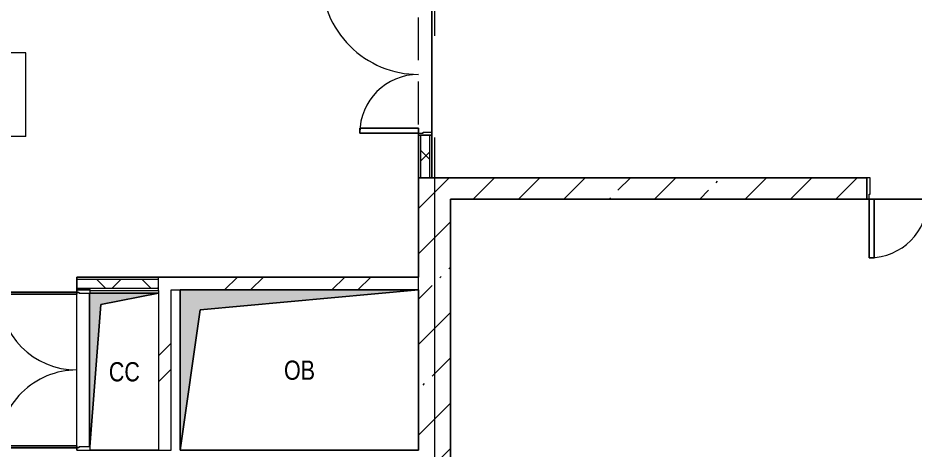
# Model space of a CAD drawing. Header units: millimetres. Extents: x 48966 to 155647, y -43515 to 26217.
# Drawn here: x 88032 to 96432, y -24183 to -20136 of the extents above; entities that cross this region are included whole.
import ezdxf

# ---------------------------------------------------------------- set-up
doc = ezdxf.new("R2010")
doc.units = ezdxf.units.MM
doc.linetypes.add('IMPORT-01 Штриховая _2 мм_', pattern=[600, 400, -200])
doc.linetypes.add('Осевые', pattern=[6350, 1270, -952.5, 3175, -952.5])
for name, color, linetype, lineweight in [('_Разделитель помещений_', 7, 'IMPORT-01 Штриховая _2 мм_', 9), ('Двери', 7, 'Continuous', 9), ('Каркас_Импост', 7, 'Continuous', 9), ('Марки помещений', 7, 'Continuous', 9), ('Обобщенные модели', 7, 'Continuous', 9), ('Общие ребра', 7, 'Continuous', 9), ('Оси-2', 7, 'Осевые', 9), ('Панель', 7, 'Continuous', 9), ('Перекрытия', 7, 'Continuous', 9), ('Стены-1', 7, 'Continuous', 18), ('Типовые аннотации', 7, 'Continuous', 9), ('Штриховка разреза-1', 7, 'Continuous', 9), ('Элементы узлов', 7, 'Continuous', 9), ('Элементы узлов-1', 7, 'Continuous', 5)]:
    doc.layers.add(name, color=color, linetype=linetype, lineweight=lineweight)
doc.styles.add('Arial', font='Arial.ttf', dxfattribs={"width": 0.8, "height": 180})
pattern_1 = [(45, (0, 0), (-502.8943, 502.8943), []), (45, (0, 762), (-502.8943, 502.8943), [])]
pattern_2 = [(45, (0, 0), (-212.132, 212.132), []), (135, (0, 0), (-212.132, -212.132), [])]
pattern_3 = [(45, (0, 0), (-424.264, 424.264), [600, -100, 20, -100]), (45, (0, 424), (-424.264, 424.264), [])]

# ---------------------------------------------------------------- blocks, each defined once
blk = doc.blocks.new('Дверь - Полуторная_001 - ДВ15_21-15-6804466-План 5-го этажа на отм_ _12_600')
at = {"layer": 'Двери'}
for p, q in [((-684, 1009), (-729, 1009)), ((-729, 1009), (-729, 100)), ((-684, 100), (-684, 1009)), ((684, 100), (684, 649)), ((684, 649), (729, 649)), ((729, 649), (729, 100)), ((-729, 100), (-684, 100)), ((729, 100), (684, 100))]:
    blk.add_line(p, q, dxfattribs=at)
for centre, radius, start, end in [((-729, 100), 909, 360, 90), ((729, 100), 549, 90, 180)]:
    blk.add_arc(centre, radius, start, end, dxfattribs=at)
at = {"layer": 'Каркас_Импост'}
for p, q in [((-730, 100), (-750, 100)), ((-750, 100), (-750, -100)), ((-730, 55), (-730, 100)), ((750, 100), (730, 100)), ((730, 100), (730, 55)), ((750, -100), (750, 100)), ((-720, 55), (-730, 55)), ((-720, -100), (-720, 55)), ((730, 55), (720, 55)), ((720, 55), (720, -100)), ((-750, -100), (-720, -100)), ((720, -100), (750, -100))]:
    blk.add_line(p, q, dxfattribs=at)
at = {"layer": 'Панель'}
for p, q in [((-729, 1009), (-684, 1009)), ((-729, 100), (-729, 1009)), ((-684, 1009), (-684, 100)), ((684, 649), (684, 100)), ((729, 649), (684, 649)), ((729, 100), (729, 649)), ((-684, 100), (-729, 100)), ((684, 100), (729, 100))]:
    blk.add_line(p, q, dxfattribs=at)
blk = doc.blocks.new('170_ОтверстиеПрямоугольноеВертикальное - 170_ОтверстиеПрямоугольноеВертикальное-5689288-План 5-го этажа на отм_ _12_600')
at = {"layer": 'Обобщенные модели'}
for p, q in [((-1115, -750), (-1115, 750)), ((-1115, 750), (1115, 750)), ((1115, 750), (1115, -750)), ((1115, -750), (-1115, -750))]:
    blk.add_line(p, q, dxfattribs=at)
blk = doc.blocks.new('170_ОтверстиеПрямоугольноеВертикальное - 170_ОтверстиеПрямоугольноеВертикальное-5689290-План 5-го этажа на отм_ _12_600')
at = {"layer": 'Обобщенные модели'}
for p, q in [((-325, -705), (-325, 735)), ((-325, 735), (320.9, 735)), ((325, -735), (-325, -735))]:
    blk.add_line(p, q, dxfattribs=at)
blk = doc.blocks.new('Дверь - Полуторная_001 - ДВ20__21-15-6256089-План 5-го этажа на отм_ _12_600')
at = {"layer": 'Двери'}
for p, q in [((-729, -62.5), (-684, -62.5)), ((-729, -971.5), (-729, -62.5)), ((-684, -62.5), (-684, -971.5)), ((729, -62.5), (684, -62.5)), ((684, -62.5), (684, -611.5)), ((729, -611.5), (729, -62.5)), ((684, -611.5), (729, -611.5)), ((-684, -971.5), (-729, -971.5))]:
    blk.add_line(p, q, dxfattribs=at)
for centre, radius, start, end in [((-729, -62.5), 909, 270, 0), ((729, -62.5), 549, 180, 270)]:
    blk.add_arc(centre, radius, start, end, dxfattribs=at)
at = {"layer": 'Каркас_Импост'}
for p, q in [((-750, 62.5), (-720, 62.5)), ((-750, -62.5), (-750, 62.5)), ((-720, 62.5), (-720, -17.5)), ((720, 62.5), (750, 62.5)), ((720, -17.5), (720, 62.5)), ((750, 62.5), (750, -62.5)), ((-730, -62.5), (-750, -62.5)), ((-730, -17.5), (-730, -62.5)), ((-720, -17.5), (-730, -17.5)), ((730, -17.5), (720, -17.5)), ((730, -62.5), (730, -17.5)), ((750, -62.5), (730, -62.5))]:
    blk.add_line(p, q, dxfattribs=at)
at = {"layer": 'Панель'}
for p, q in [((-684, -62.5), (-729, -62.5)), ((-729, -62.5), (-729, -971.5)), ((-684, -971.5), (-684, -62.5)), ((684, -62.5), (729, -62.5)), ((684, -611.5), (684, -62.5)), ((729, -62.5), (729, -611.5)), ((729, -611.5), (684, -611.5)), ((-729, -971.5), (-684, -971.5))]:
    blk.add_line(p, q, dxfattribs=at)
blk = doc.blocks.new('Дверь - Двупольная_без ручек - ДТ1 21-15-6161257-План 5-го этажа на отм_ _12_600')
at = {"layer": 'Двери'}
for p, q in [((-709, 791.5), (-729, 791.5)), ((-729, 791.5), (-729, 62.5)), ((-709, 62.5), (-709, 791.5)), ((709, 62.5), (709, 791.5)), ((709, 791.5), (729, 791.5)), ((729, 791.5), (729, 62.5)), ((-729, 62.5), (-709, 62.5)), ((729, 62.5), (709, 62.5))]:
    blk.add_line(p, q, dxfattribs=at)
for centre, start, end in [((-729, 62.5), 360, 90), ((729, 62.5), 90, 180)]:
    blk.add_arc(centre, 729, start, end, dxfattribs=at)
at = {"layer": 'Каркас_Импост'}
for p, q in [((-730, 62.5), (-750, 62.5)), ((-750, 62.5), (-750, -62.5)), ((-730, 42.5), (-730, 62.5)), ((-720, 42.5), (-730, 42.5)), ((-720, -62.5), (-720, 42.5)), ((730, 42.5), (720, 42.5)), ((720, 42.5), (720, -62.5)), ((750, 62.5), (730, 62.5)), ((730, 62.5), (730, 42.5)), ((750, -62.5), (750, 62.5)), ((-750, -62.5), (-720, -62.5)), ((720, -62.5), (750, -62.5))]:
    blk.add_line(p, q, dxfattribs=at)
at = {"layer": 'Панель'}
for p, q in [((-729, 791.5), (-709, 791.5)), ((-729, 62.5), (-729, 791.5)), ((-709, 791.5), (-709, 62.5)), ((709, 791.5), (709, 62.5)), ((729, 791.5), (709, 791.5)), ((729, 62.5), (729, 791.5)), ((-709, 62.5), (-729, 62.5)), ((709, 62.5), (729, 62.5))]:
    blk.add_line(p, q, dxfattribs=at)
blk = doc.blocks.new('Марка помещения_Р - Марка помещения-4575829-План 5-го этажа на отм_ _12_600')
at = {"layer": 'Марки помещений'}
for p, q in [((-4.79375, -1.95625), (-4.79375, 1.95625)), ((4.79375, 1.95625), (-4.79375, 1.95625)), ((4.79375, -1.95625), (4.79375, 1.95625)), ((4.79375, -1.95625), (-4.79375, -1.95625))]:
    blk.add_line(p, q, dxfattribs=at)

msp = doc.modelspace()

# ---------------------------------------------------------------- hatches: boundary and pattern name
at = {"layer": 'Штриховка разреза-1'}
h = msp.add_hatch(dxfattribs=at)
h.set_pattern_fill('FP_3', color=256, style=0, pattern_type=2)
h.set_pattern_definition(pattern_2)
h.paths.add_polyline_path([(91886.6, -21632.9), (91886.6, -21235.4), (91801.6, -21235.4), (91801.6, -21632.9)], flags=0)
h.paths.add_polyline_path([(91886.6, -19735.4), (91886.6, -19332.9), (91801.6, -19332.9), (91801.6, -19735.4)], flags=0)
h = msp.add_hatch(dxfattribs=at)
h.set_pattern_fill('FP_2', color=256, style=0, pattern_type=2)
h.set_pattern_definition(pattern_3)
h.paths.add_polyline_path([(91781.6, -31383.4), (92081.6, -31382.9), (92081.6, -21632.9), (91781.6, -21632.9), (91781.6, -30984.3)], flags=0)
h = msp.add_hatch(dxfattribs=at)
h.set_pattern_fill('FP_2', color=256, style=0, pattern_type=2)
h.set_pattern_definition(pattern_3)
h.paths.add_polyline_path([(103181.6, -21832.9), (103181.6, -21632.9), (97481.6, -21632.9), (97481.6, -21832.9), (101563.7, -21832.9)], flags=0)
h.paths.add_polyline_path([(104081.6, -21832.9), (104181.6, -21832.9), (104181.6, -21632.9), (104081.6, -21632.9), (104081.6, -21686.8)], flags=0)
h.paths.add_polyline_path([(95981.6, -21832.9), (95981.6, -21632.9), (92081.6, -21632.9), (92083.6, -21832.9), (94900.3, -21832.9)], flags=0)
h = msp.add_hatch(dxfattribs=at)
h.set_pattern_fill('FP_3', color=256, style=0, pattern_type=2)
h.set_pattern_definition(pattern_2)
h.paths.add_polyline_path([(89347.5, -22667.4), (89347.5, -22582.4), (88581.6, -22582.4), (88581.6, -22667.4)], flags=0)
h = msp.add_hatch(dxfattribs=at)
h.set_pattern_fill('FP_4', color=256, style=0, pattern_type=2)
h.set_pattern_definition(pattern_1)
h.paths.add_polyline_path([(89347.5, -24182.4), (89467.5, -24182.4), (89467.5, -22562.4), (89347.5, -22562.4), (89347.5, -23327.5)], flags=0)
h = msp.add_hatch(dxfattribs=at)
h.set_pattern_fill('FP_4', color=256, style=0, pattern_type=2)
h.set_pattern_definition(pattern_1)
h.paths.add_polyline_path([(91781.6, -22682.4), (91781.6, -22562.4), (89467.5, -22562.4), (89467.5, -22682.4), (91568.5, -22682.4)], flags=0)
at = {"layer": 'Элементы узлов-1'}
for points in [[(88704, -24152.9), (88807.6, -22818.9), (89347.5, -22712.9), (88701.6, -22712.9), (88701.6, -24152.9)], [(89551.6, -24182.9), (89738.1, -22869.4), (91781.6, -22682.9), (89551.6, -22682.9), (89551.6, -23327.5)]]:
    msp.add_hatch(color=256, dxfattribs=at).paths.add_polyline_path(points, flags=0)

# ---------------------------------------------------------------- linework, layer by layer
at = {"layer": '_Разделитель помещений_'}
msp.add_line((91781.6, -21732.9), (91781.6, -19332.9), dxfattribs=at)
at = {"layer": 'Общие ребра'}
for p, q in [((91781.6, -21235.4), (91781.6, -21632.9)), ((91801.6, -21235.4), (91801.6, -21632.9)), ((91886.6, -21235.4), (91886.6, -21632.9)), ((91906.6, -21632.9), (91906.6, -21235.4)), ((91908.6, -21632.9), (91906.6, -21632.9)), ((92081.6, -21632.9), (91908.6, -21632.9)), ((95981.6, -21632.9), (92081.6, -21632.9)), ((92083.6, -21832.9), (95981.6, -21832.9)), ((88581.6, -22562.4), (88581.6, -22582.4)), ((88581.6, -22582.4), (89347.5, -22582.4)), ((88581.6, -22582.4), (88581.6, -22667.4)), ((89347.5, -22582.4), (89347.5, -22562.4)), ((89347.5, -22667.4), (89347.5, -22582.4)), ((91781.6, -22682.4), (91781.6, -22562.4)), ((88581.6, -22667.4), (88581.6, -22682.9)), ((88581.6, -22667.4), (89347.5, -22667.4)), ((89347.5, -22687.4), (89347.5, -22667.4))]:
    msp.add_line(p, q, dxfattribs=at)
at = {"layer": 'Оси-2'}
msp.add_line((91931.6, 25417.1), (91931.6, -41737.8), dxfattribs=at)
at = {"layer": 'Перекрытия'}
for p, q in [((91906.6, -19337.9), (91906.6, -21632.9)), ((91906.6, -21235.4), (91906.6, -19735.4)), ((91781.6, -22562.4), (91781.6, -21235.4)), ((91781.6, -21235.4), (91906.6, -21235.4)), ((91906.6, -21632.9), (95981.6, -21632.9)), ((95981.6, -21632.9), (95981.6, -21832.9)), ((97981.6, -21832.9), (92081.6, -21832.9)), ((92081.6, -21832.9), (92081.6, -31382.9)), ((95981.6, -21832.9), (97481.6, -21832.9)), ((88581.6, -24182.9), (88581.6, -22562.4)), ((88581.6, -22562.4), (91781.6, -22562.4))]:
    msp.add_line(p, q, dxfattribs=at)
at = {"layer": 'Стены-1'}
for p, q in [((91906.6, -21235.4), (91781.6, -21235.4)), ((91906.6, -21632.9), (91781.6, -21632.9)), ((91781.6, -21632.9), (91781.6, -22562.4)), ((91781.6, -21632.9), (91906.6, -21632.9)), ((95981.6, -21832.9), (95981.6, -21632.9)), ((92081.6, -31382.9), (92081.6, -21832.9)), ((92081.6, -21832.9), (92083.6, -21832.9)), ((89347.5, -22562.4), (88581.6, -22562.4)), ((89467.5, -22562.4), (89347.5, -22562.4)), ((91781.6, -22562.4), (89467.5, -22562.4)), ((88581.6, -22682.9), (88706.6, -22682.9)), ((88706.6, -22682.9), (88706.6, -22687.4)), ((88706.6, -22687.4), (89347.5, -22687.4)), ((89347.5, -22687.4), (89347.5, -24182.4)), ((89467.5, -22682.4), (91781.6, -22682.4)), ((89467.5, -24182.4), (89467.5, -22682.4)), ((91781.6, -22682.4), (91781.6, -24182.9)), ((89347.5, -24182.4), (89467.5, -24182.4))]:
    msp.add_line(p, q, dxfattribs=at)
at = {"layer": 'Элементы узлов'}
for p, q in [((89347.5, -22712.9), (88701.6, -22712.9)), ((88701.6, -22712.9), (88701.6, -24152.9)), ((89347.5, -22713.7), (88807.6, -22818.9)), ((88807.6, -22818.9), (89347.5, -22713.7)), ((91781.6, -22682.9), (89551.6, -22682.9)), ((89551.6, -22682.9), (89551.6, -24182.9)), ((91781.6, -22682.9), (89738.1, -22869.4)), ((89738.1, -22869.4), (91781.6, -22682.9)), ((91781.6, -24182.9), (91781.6, -22682.9)), ((88807.6, -22818.9), (88703.9, -24153.1)), ((88703.9, -24153.1), (88807.6, -22818.9)), ((89738.1, -22869.4), (89551.6, -24182.9)), ((89551.6, -24182.9), (89738.1, -22869.4)), ((88701.6, -24182.9), (89351.6, -24182.9)), ((89551.6, -24182.9), (91781.6, -24182.9))]:
    msp.add_line(p, q, dxfattribs=at)

# ---------------------------------------------------------------- block references
at = {"layer": 'Двери'}
for name, p, rotation in [('Дверь - Полуторная_001 - ДВ20__21-15-6256089-План 5-го этажа на отм_ _12_600', (91844.1, -20485.4), 270), ('Дверь - Полуторная_001 - ДВ15_21-15-6804466-План 5-го этажа на отм_ _12_600', (96731.6, -21732.9), 180), ('Дверь - Двупольная_без ручек - ДТ1 21-15-6161257-План 5-го этажа на отм_ _12_600', (88644.1, -23432.9), 90)]:
    msp.add_blockref(name, p, dxfattribs=dict(at, rotation=rotation))
at = {"layer": 'Марки помещений', "xscale": 199.9999999999999, "yscale": 199.9999999999999, "zscale": 199.9999999999999}
msp.add_blockref('Марка помещения_Р - Марка помещения-4575829-План 5-го этажа на отм_ _12_600', (87146.6, -20855.9), dxfattribs=at)
at = {"layer": 'Элементы узлов'}
for name, p in [('170_ОтверстиеПрямоугольноеВертикальное - 170_ОтверстиеПрямоугольноеВертикальное-5689290-План 5-го этажа на отм_ _12_600', (89026.6, -23447.9)), ('170_ОтверстиеПрямоугольноеВертикальное - 170_ОтверстиеПрямоугольноеВертикальное-5689288-План 5-го этажа на отм_ _12_600', (90666.6, -23432.9))]:
    msp.add_blockref(name, p, dxfattribs=at)

# ---------------------------------------------------------------- texts
at = {"layer": 'Типовые аннотации', "char_height": 180, "width": 359.156, "attachment_point": 1, "style": 'Arial'}
for s, insert in [('ОВ', (90522.8, -23344.9)), ('СС', (88882.8, -23359.9))]:
    msp.add_mtext(s, dxfattribs=dict(at, insert=insert))

doc.saveas('drawing.dxf')
